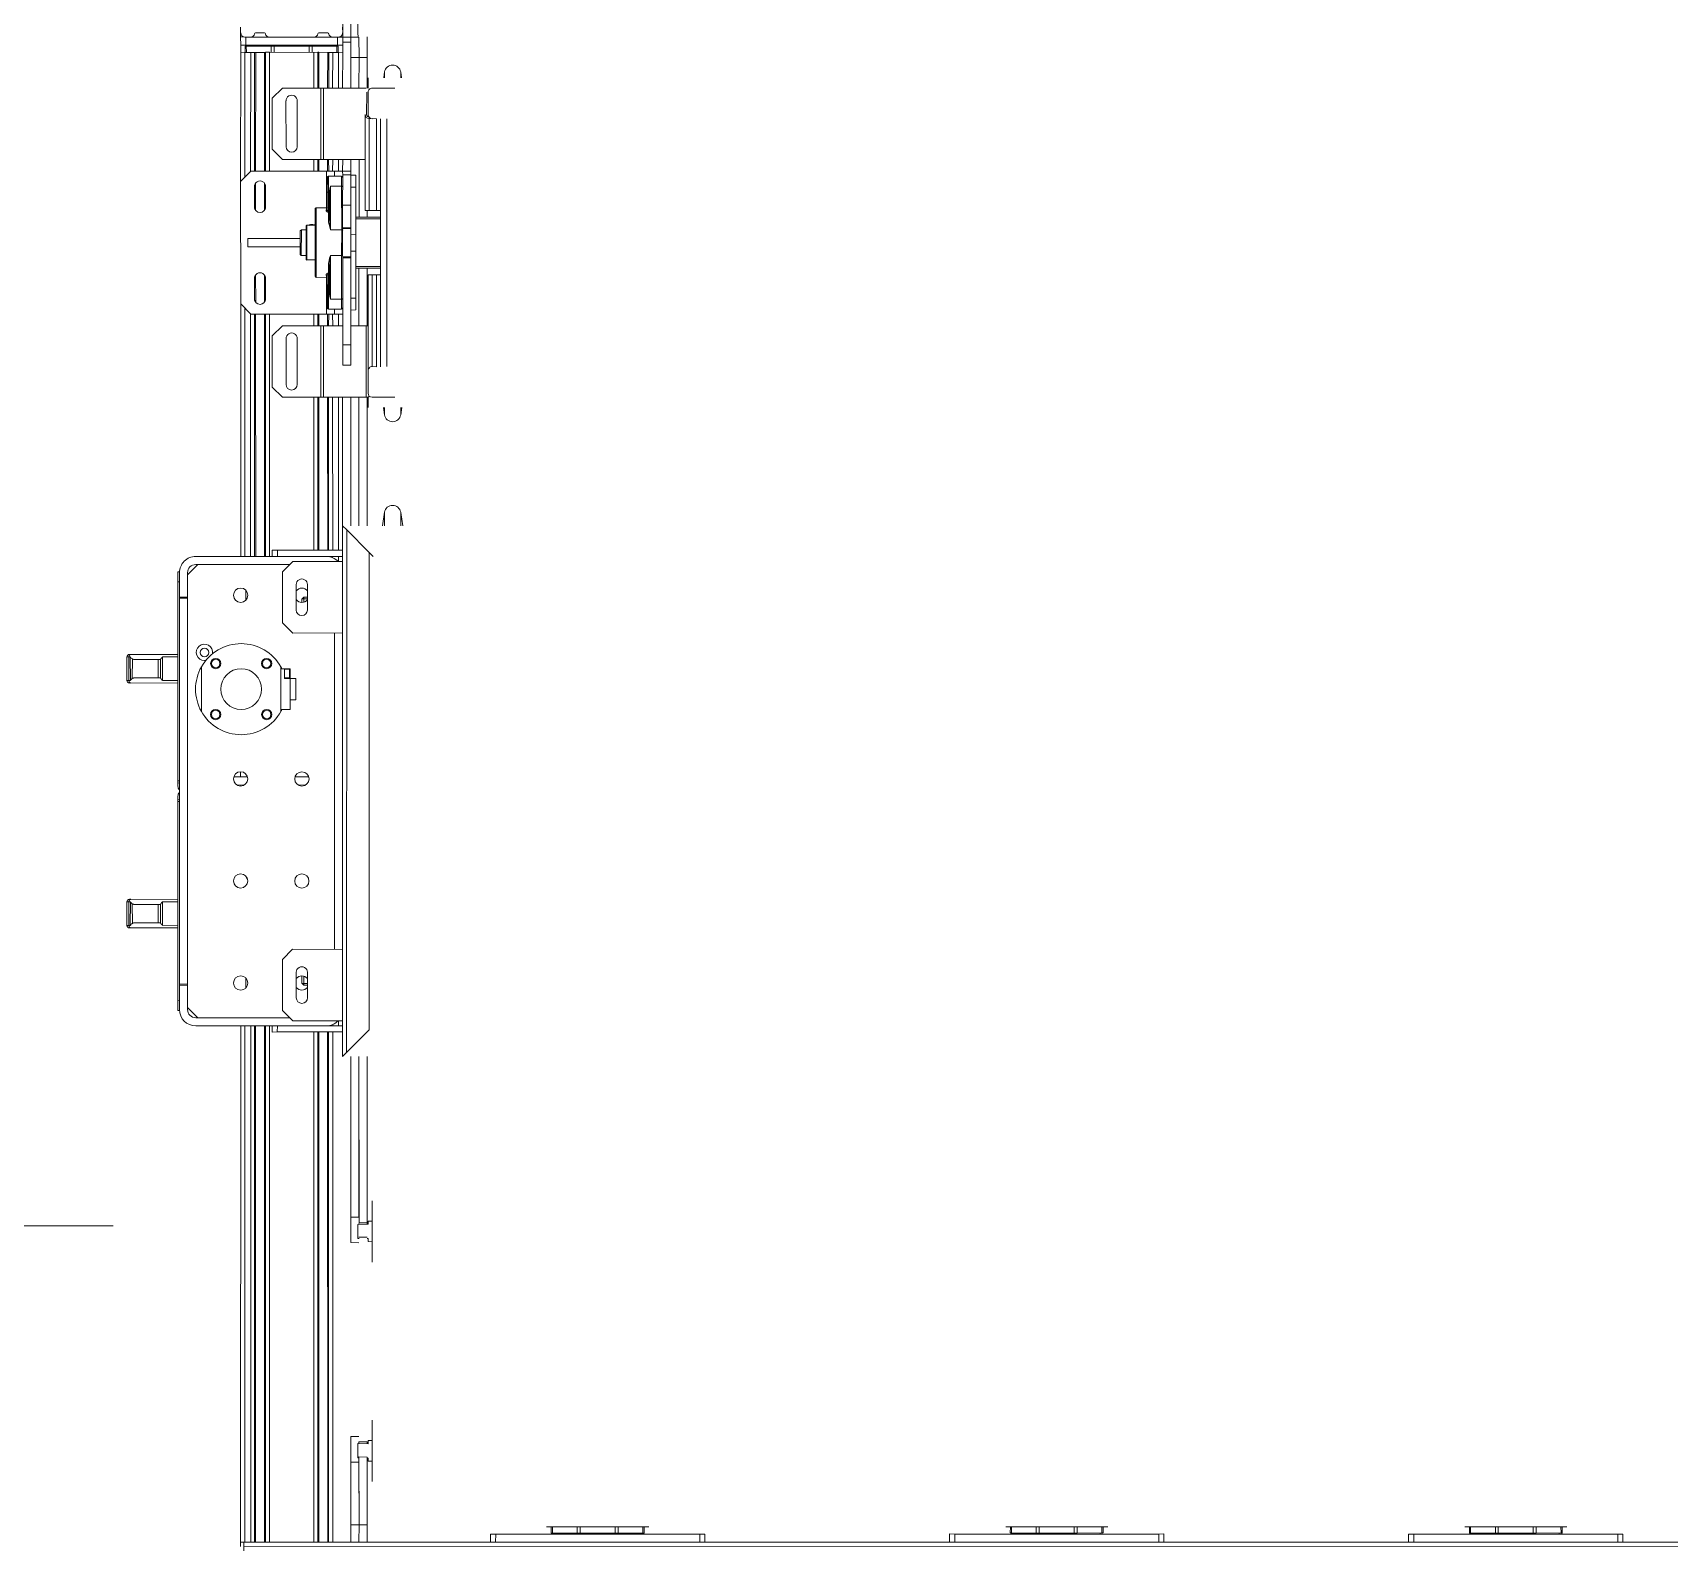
# Model space of a CAD drawing. Header units: millimetres. Extents: x 2179 to 48742, y 3478 to 161002.
# Drawn here: x 33053 to 34657, y 138903 to 140383 of the extents above; entities that cross this region are included whole.
import ezdxf

# ---------------------------------------------------------------- set-up
doc = ezdxf.new("R2010")
doc.units = ezdxf.units.MM
doc.layers.add('0-1', color=7, linetype='Continuous', lineweight=9)
doc.layers.add('2966-1_navrh dispozice stroju-HK_02_dwg-1', color=7, linetype='Continuous', lineweight=9, true_color=0x919191)
doc.layers.add('man_ plochy-2', color=7, linetype='Continuous', lineweight=9, true_color=0x919191)

# ---------------------------------------------------------------- blocks, each defined once
blk = doc.blocks.new('2966-1_navrh dispozice stroju-HK_02_dwg-876232-1NP _ stroje')
at = {"layer": '0-1'}
for p, q in [((-57645.4, 55861.1), (-57644.5, 55860.6)), ((-57689.2, 55788.2), (-57688.3, 55787.7)), ((-57713.2, 55730.9), (-57837.8, 55523.5)), ((-59503.9, 55614.9), (-59486.7, 55604.6)), ((-59458.5, 55593.3), (-59447.1, 55612.3)), ((-59524.6, 55599.3), (-59519.7, 55596.4)), ((-59507.8, 55598.6), (-59511.9, 55591.7)), ((-59495, 55590.8), (-59469.3, 55575.4)), ((-59460.5, 55590), (-59469.1, 55595.1)), ((-59460.1, 55590.6), (-59460.1, 55590.6)), ((-59425.3, 55590.2), (-59217.1, 55465.1)), ((-59527.2, 55583.8), (-59531.7, 55576.4)), ((-59512.4, 55583.2), (-59513.2, 55583.7)), ((-59503.4, 55586.6), (-59473.4, 55568.5)), ((-59483, 55552.5), (-59461.5, 55588.2)), ((-59457.9, 55586.7), (-59438.9, 55575.2)), ((-59428.6, 55584.8), (-59220.3, 55459.6)), ((-59525.4, 55561.5), (-59520.3, 55558.4)), ((-59524, 55564), (-59518.8, 55560.9)), ((-59423, 55516.5), (-59402, 55551.3)), ((-59559.2, 55530.6), (-59563.6, 55523.2)), ((-59544.6, 55529.6), (-59539.4, 55526.6)), ((-59543.1, 55532.1), (-59538, 55529)), ((-59415.4, 55529), (-59405.6, 55523.1)), ((-59399.4, 55533.4), (-59396.5, 55531.6)), ((-59383.5, 55529.7), (-59386, 55525.4)), ((-59358.3, 55514.5), (-59345.9, 55535.1)), ((-59358.2, 55527.3), (-59352.6, 55523.9)), ((-59344.6, 55534.3), (-59357, 55513.7)), ((-59565.2, 55512.9), (-59558.3, 55508.8)), ((-59556.2, 55510.4), (-59557, 55510.9)), ((-59452.7, 55491.3), (-59491.3, 55514.5)), ((-59485.6, 55524), (-59447, 55500.8)), ((-59425.9, 55511.7), (-59416, 55505.7)), ((-59425.4, 55512.5), (-59415.5, 55506.6)), ((-59421, 55519.9), (-59411.1, 55513.9)), ((-59420.5, 55520.7), (-59410.6, 55514.8)), ((-59418.4, 55524.1), (-59408.6, 55518.1)), ((-59393.7, 55503.1), (-59406.1, 55510.6)), ((-59316.7, 55489.5), (-59304.3, 55510.1)), ((-59303, 55509.3), (-59315.4, 55488.7)), ((-59427.9, 55508.3), (-59418.1, 55502.4)), ((-59351.4, 55504.6), (-59355.5, 55497.7)), ((-59333.2, 55483.1), (-59354.9, 55496.2)), ((-59343.8, 55505.8), (-59346.4, 55501.6)), ((-59329.8, 55497.4), (-59332.4, 55493.1)), ((-59309.7, 55498.2), (-59261.3, 55469.1)), ((-59385.7, 55484.3), (-59329.2, 55450.3)), ((-59331.5, 55483.3), (-59327.4, 55490.1)), ((-59376.1, 55468.4), (-59347.8, 55451.4)), ((-59375.2, 55471.2), (-59375.1, 55470.9)), ((-59372.2, 55475.8), (-59372.4, 55475.7)), ((-59325.3, 55460.8), (-59322.6, 55459.3)), ((-59290.2, 55473.6), (-59292.8, 55469.3)), ((-59201.8, 55432.1), (-59261.8, 55468.2)), ((-57877.2, 55475.4), (-57876.4, 55474.9)), ((-59437.6, 55447.5), (-59414.5, 55433.6)), ((-59436.4, 55445.7), (-59416.7, 55433.8)), ((-59418.1, 55434.4), (-59435.2, 55444.7)), ((-59433.1, 55454.8), (-59410.1, 55441)), ((-59431, 55454.7), (-59411.2, 55442.8)), ((-59429.6, 55454.1), (-59412.4, 55443.8)), ((-59308.8, 55452.1), (-59296.4, 55444.7)), ((-59287.7, 55447.6), (-59291.9, 55450.1)), ((-59288.6, 55446), (-59278.7, 55440.1)), ((-59285.6, 55451), (-59275.7, 55445.1)), ((-59283.3, 55432.5), (-59273.7, 55448.5)), ((-59198.8, 55437.2), (-59187.4, 55456.2)), ((-59298.1, 55430.3), (-59288.2, 55424.3)), ((-59296, 55433.6), (-59286.2, 55427.7)), ((-59295.5, 55434.4), (-59285.7, 55428.5)), ((-59291.1, 55441.8), (-59281.3, 55435.9)), ((-59290.6, 55442.7), (-59280.7, 55436.7)), ((-59200.4, 55434.5), (-59201.8, 55435.3)), ((-59201.3, 55433), (-59093.3, 55368.1)), ((-59209.6, 55419.3), (-59101.6, 55354.4)), ((-57908, 55424.2), (-57913.1, 55427.3)), ((-59360.4, 55401.1), (-59337.4, 55387.3)), ((-59359.3, 55399.3), (-59339.5, 55387.4)), ((-59341, 55388), (-59358.1, 55398.3)), ((-59356, 55408.5), (-59333, 55394.6)), ((-59353.9, 55408.3), (-59334.1, 55396.5)), ((-59352.4, 55407.7), (-59335.3, 55397.4)), ((-59285.9, 55403.9), (-59247.3, 55380.7)), ((-59221.3, 55399.8), (-59092.7, 55322.6)), ((-59220.8, 55400.7), (-59092.2, 55323.4)), ((-59218.7, 55404), (-59090.2, 55326.8)), ((-59215.7, 55409), (-59087.2, 55331.7)), ((-57920.2, 55402), (-57921, 55402.5)), ((-59328, 55380.5), (-59124.4, 55258.1)), ((-59327.5, 55381.3), (-59123.9, 55259)), ((-59323.1, 55388.7), (-59119.5, 55266.3)), ((-59322.5, 55389.5), (-59119, 55267.2)), ((-59320.5, 55392.9), (-59117, 55270.5)), ((-59253, 55371.3), (-59291.6, 55394.5)), ((-59228.2, 55388.3), (-59099.7, 55311)), ((-59226.2, 55391.6), (-59097.6, 55314.3)), ((-59225.7, 55392.5), (-59097.1, 55315.2)), ((-59338.1, 55375.2), (-59129.4, 55249.8)), ((-59330.2, 55377.2), (-59126.5, 55254.8)), ((-58661.4, 55085), (-59100.3, 55348.9)), ((-58668.9, 55115.4), (-59069.9, 55356.4)), ((-57945, 55345.2), (-58069.7, 55137.8)), ((-59087.6, 55319.5), (-59087.5, 55319.4)), ((-59087, 55320.3), (-59086.9, 55320.2)), ((-59085, 55323.7), (-59084, 55323)), ((-59082, 55328.6), (-59077.8, 55326.1)), ((-59074.2, 55288.3), (-59052.8, 55275.4)), ((-58754.1, 55126.9), (-59019.8, 55286.6)), ((-59058.4, 55266), (-59079.9, 55278.9)), ((-59062.2, 55281.1), (-59064.8, 55276.8)), ((-59100.6, 55233.6), (-59092.2, 55228.5)), ((-59018.4, 55224.4), (-58981.1, 55202)), ((-59146.3, 55206.2), (-59147.4, 55204.5)), ((-58912, 55192.2), (-58918.9, 55180.7)), ((-58906.7, 55185.5), (-58910.5, 55179.3)), ((-59021.3, 55135.2), (-59058.5, 55157.6)), ((-58942.9, 55140.8), (-58949.8, 55129.3)), ((-59071.2, 55115.6), (-59086.7, 55124.9)), ((-58937.7, 55134), (-58941.4, 55127.9)), ((-59100.1, 55103.6), (-59083.7, 55093.7)), ((-58748.5, 55092.6), (-58727.1, 55079.7)), ((-58692.1, 55094.2), (-58687.8, 55091.6)), ((-58732.7, 55070.2), (-58754.2, 55083.1)), ((-58739.1, 55086.9), (-58741.7, 55082.6)), ((-58693.3, 55082.5), (-58693.3, 55082.5)), ((-58692.9, 55083.4), (-58692.8, 55083.3)), ((-58691.8, 55087.3), (-58690.8, 55086.7)), ((-58688.2, 55079.4), (-58259.6, 54821.8)), ((-58687.7, 55080.2), (-58259.1, 54822.6)), ((-58685.6, 55083.6), (-58257.1, 54826)), ((-58655.9, 55086.5), (-58520.9, 55005.3)), ((-58109.1, 55089.7), (-58108.2, 55089.2)), ((-58695.1, 55067.8), (-58266.6, 54810.2)), ((-58693.1, 55071.2), (-58264.6, 54813.6)), ((-58692.6, 55072), (-58264.1, 54814.4)), ((-58765.7, 54977.5), (-58719.4, 55054.6)), ((-58774.9, 55037.8), (-58766.5, 55032.8)), ((-58725.2, 55029.3), (-58291.6, 54768.6)), ((-58724.7, 55030.2), (-58291.1, 54769.5)), ((-58722.7, 55033.5), (-58289, 54772.8)), ((-58718.7, 55040.2), (-58713.6, 55037.1)), ((-58523.8, 55031.6), (-58472.4, 55000.7)), ((-58735.2, 55012.8), (-58301.5, 54752.1)), ((-58732.2, 55017.8), (-58298.5, 54757.1)), ((-58730.2, 55021.1), (-58296.5, 54760.4)), ((-58729.7, 55022), (-58296, 54761.3)), ((-58506.7, 55015.5), (-58507.9, 55016.2)), ((-58152.9, 55016.9), (-58152, 55016.4)), ((-58865.5, 54992), (-58881, 55001.3)), ((-58737.2, 55009.4), (-58303.6, 54748.7)), ((-58500.1, 55002.1), (-58495.9, 55009)), ((-58894.4, 54979.9), (-58878, 54970.1)), ((-58779.5, 54974.1), (-58777.7, 54973)), ((-58339.6, 54920.8), (-58288.1, 54889.9))]:
    blk.add_line(p, q, dxfattribs=at)
at = {"layer": '0-1', "flags": 128}
for points in [[(-58291.8, 54741.6), (-58295.2, 54743.6), (-58293.6, 54746.2), (-58290.3, 54744.2), (-58293.6, 54746.2), (-58298.6, 54749.2), (-56794.2, 57251.8), (-56797.7, 57253.9), (-57606, 55909.2)], [(-57711.1, 55734.3), (-57713.7, 55730), (-57720.5, 55734.1), (-57718, 55738.4), (-57711.1, 55734.3), (-57608.1, 55905.7), (-57614.9, 55909.9), (-57718, 55738.4)], [(-57614.9, 55909.9), (-57612.3, 55914.1), (-57605.5, 55910), (-57608.1, 55905.7)], [(-57698.2, 55784.9), (-57696.1, 55788.3), (-57693.1, 55793.3), (-57691.1, 55796.7), (-57690.6, 55797.5), (-57686.2, 55804.9), (-57685.7, 55805.7), (-57683.7, 55809.1), (-57661.2, 55846.4), (-57659.2, 55849.8), (-57658.7, 55850.6), (-57654.2, 55858), (-57653.7, 55858.8), (-57651.7, 55862.2), (-57648.7, 55867.2), (-57646.7, 55870.6)], [(-57657, 55841.8), (-57644.5, 55862.7), (-57649.6, 55865.7)], [(-57649, 55866.7), (-57643.8, 55863.7), (-57644.4, 55862.8), (-57643.5, 55862.3)], [(-57681.3, 55813), (-57676.1, 55809.9), (-57658.4, 55839.4), (-57663.6, 55842.5)], [(-57658.4, 55839.4), (-57657, 55841.8), (-57662.1, 55844.9)], [(-57689.4, 55786), (-57690.1, 55786.7), (-57677.6, 55807.5)], [(-57682.7, 55810.6), (-57677.6, 55807.5), (-57676.1, 55809.9)], [(-57695.9, 55788.8), (-57690.7, 55785.7), (-57690.1, 55786.7), (-57695.3, 55789.8)], [(-59593.5, 55650.1), (-59516.4, 55603.7), (-59512.1, 55601.2), (-59516.2, 55594.3), (-59520.5, 55596.9), (-59597.7, 55643.2), (-59593.5, 55650.1), (-59597.8, 55652.7), (-59594.2, 55658.7)], [(-59594.2, 55658.7), (-59590.8, 55656.6), (-59585.8, 55653.6), (-59582.5, 55651.6), (-59581.6, 55651.1), (-59574.2, 55646.7), (-59573.4, 55646.2), (-59570, 55644.1), (-59532.7, 55621.7), (-59529.3, 55619.7), (-59528.5, 55619.2), (-59521.1, 55614.7), (-59520.3, 55614.2), (-59516.9, 55612.2), (-59511.9, 55609.2), (-59508.5, 55607.2)], [(-59452.2, 55623.2), (-59457.5, 55625.4), (-59452.6, 55622.5)], [(-59508.5, 55607.2), (-59512.1, 55601.2), (-59495, 55590.8), (-59490.8, 55597.7), (-59465.1, 55582.2)], [(-59465.1, 55582.2), (-59490.8, 55597.7), (-59508, 55608), (-59490.8, 55597.7), (-59486.7, 55604.6), (-59461, 55589.1)], [(-59461.2, 55608.2), (-59465.7, 55611.9), (-59460.8, 55608.9)], [(-59509.4, 55590.2), (-59516.2, 55594.3), (-59518.3, 55590.9), (-59521.3, 55585.9), (-59530.8, 55570.1), (-59553.2, 55532.8), (-59562.7, 55517), (-59565.7, 55512), (-59567.8, 55508.6)], [(-59505.4, 55583.1), (-59503.4, 55586.6), (-59509.4, 55590.2), (-59512, 55585.9), (-59518.8, 55590)], [(-59576.1, 55513.6), (-59571.2, 55510.6), (-59567.8, 55508.6), (-59560.9, 55504.5), (-59558.3, 55508.8), (-59512, 55585.9)], [(-59552.6, 55504.7), (-59557.7, 55507.8), (-59557.1, 55508.8), (-59544.6, 55529.6), (-59543.1, 55532.1), (-59525.4, 55561.5), (-59524, 55564), (-59511.4, 55584.8), (-59510.8, 55585.8), (-59505.7, 55582.7)], [(-59481, 55555.9), (-59510.9, 55574), (-59515.4, 55566.6)], [(-59506.3, 55581.7), (-59511.4, 55584.9), (-59512.2, 55585.5)], [(-59480.4, 55556.8), (-59510.4, 55574.8), (-59510.9, 55574)], [(-59478.4, 55560.1), (-59508.4, 55578.2), (-59510.4, 55574.8)], [(-59475.4, 55565.1), (-59505.4, 55583.1), (-59508.4, 55578.2)], [(-59439.7, 55574), (-59359.2, 55525.6), (-59357.2, 55528.9), (-59353.5, 55535.1), (-59351.5, 55538.4)], [(-59353.5, 55535.1), (-59430.6, 55581.4), (-59432.8, 55577.9), (-59434.3, 55575.3), (-59357.2, 55528.9)], [(-59487.9, 55544.4), (-59517.9, 55562.4), (-59540.4, 55525)], [(-59485.9, 55547.7), (-59515.9, 55565.8), (-59517.9, 55562.4)], [(-59485.4, 55548.6), (-59515.4, 55566.6), (-59515.9, 55565.8)], [(-59484.4, 55550.2), (-59483, 55552.5), (-59423, 55516.5), (-59424.4, 55514.1), (-59484.4, 55550.2), (-59503.8, 55518), (-59500.4, 55504.2), (-59457.5, 55478.5), (-59443.8, 55481.9), (-59424.4, 55514.1)], [(-59440.5, 55465), (-59540.4, 55525), (-59542.4, 55521.7)], [(-59413.4, 55532.5), (-59403.5, 55526.5), (-59407.6, 55519.7)], [(-59409.3, 55539.3), (-59399.4, 55533.4), (-59403.5, 55526.5), (-59403.3, 55526.4), (-59400.6, 55524.8), (-59396.5, 55531.6), (-59370.8, 55516.2), (-59374.9, 55509.3), (-59400.6, 55524.8)], [(-59396, 55531.3), (-59393.4, 55535.6), (-59383.5, 55529.7), (-59343.8, 55505.8), (-59329.8, 55497.4), (-59290.2, 55473.6), (-59280.3, 55467.6), (-59282.8, 55463.3)], [(-57839.9, 55520), (-57837.3, 55524.3), (-57844.2, 55528.5), (-57846.7, 55524.2)], [(-59411.7, 55512.9), (-59449.9, 55449.4), (-59446.5, 55435.7), (-59554.9, 55500.9), (-59560.9, 55504.5)], [(-59552, 55505.7), (-59557.2, 55508.7), (-59558.1, 55509.2)], [(-59449.8, 55449.1), (-59549.8, 55509.3), (-59552.8, 55504.3)], [(-59448, 55452.6), (-59547.8, 55512.6), (-59549.8, 55509.3)], [(-59447.5, 55453.4), (-59547.3, 55513.5), (-59547.8, 55512.6)], [(-59443, 55460.8), (-59542.9, 55520.8), (-59547.3, 55513.5)], [(-59442.5, 55461.7), (-59542.4, 55521.7), (-59542.9, 55520.8)], [(-59403.4, 55517.1), (-59407.6, 55519.7), (-59411.7, 55512.9), (-59380.9, 55494.4)], [(-59378.6, 55494), (-59393.7, 55503.1), (-59393.2, 55504), (-59406.5, 55512), (-59399.8, 55523.1), (-59391.4, 55518.1)], [(-59392.9, 55505), (-59370.1, 55491.3), (-59360.6, 55486.7), (-59397.1, 55508.7), (-59391.4, 55518.1), (-59354.9, 55496.2), (-59360.6, 55486.7)], [(-59374.9, 55509.3), (-59356.4, 55498.2), (-59352.3, 55505.1), (-59370.8, 55516.2)], [(-57949.8, 55352.8), (-57846.7, 55524.2), (-57839.9, 55520), (-57942.9, 55348.6), (-57949.8, 55352.8), (-57952.4, 55348.5), (-57945.5, 55344.3), (-57942.9, 55348.6)], [(-59447.8, 55441.2), (-59552.8, 55504.3), (-59554.9, 55500.9)], [(-59392.7, 55504.8), (-59393.2, 55504), (-59377.2, 55494.4)], [(-59378.3, 55492.7), (-59380.9, 55494.3), (-59386.1, 55485.7), (-59327.8, 55450.7), (-59322.6, 55459.3), (-59291.7, 55440.8)], [(-59370, 55490.1), (-59376.4, 55493.9), (-59377.2, 55494.4), (-59376.7, 55495.1)], [(-59356.4, 55498.2), (-59354.1, 55496.8), (-59333, 55484.1), (-59330.7, 55482.8)], [(-59326.6, 55489.6), (-59332.4, 55493.1), (-59346.4, 55501.6), (-59352.3, 55505.1)], [(-59297.5, 55506), (-59299.5, 55502.6), (-59301.6, 55499), (-59303.7, 55495.7), (-59223.2, 55447.3), (-59204.2, 55435.9), (-59223.2, 55447.3)], [(-59301.6, 55499), (-59224.5, 55452.7), (-59222.3, 55456.2), (-59299.5, 55502.6)], [(-59296.7, 55461.1), (-59333.2, 55483.1), (-59338.8, 55473.7)], [(-59257.8, 55439), (-59240.7, 55428.7), (-59236.6, 55435.5), (-59253.7, 55445.8), (-59257.8, 55439), (-59330.7, 55482.8), (-59326.6, 55489.6), (-59253.7, 55445.8)], [(-57930, 55399.2), (-57928, 55402.6), (-57925, 55407.6), (-57923, 55411), (-57922.5, 55411.8), (-57918, 55419.2), (-57917.5, 55420), (-57915.5, 55423.4), (-57893, 55460.7), (-57891, 55464.1), (-57890.5, 55464.9), (-57886.1, 55472.3), (-57885.6, 55473.2), (-57883.6, 55476.5), (-57880.6, 55481.5), (-57878.5, 55484.9)], [(-57894, 55459.2), (-57888.8, 55456.1), (-57876.3, 55477), (-57881.4, 55480.1)], [(-57875.3, 55476.6), (-57876.3, 55477), (-57875.7, 55478), (-57880.8, 55481.1)], [(-59372, 55476.1), (-59376.2, 55469.1), (-59347.1, 55451.6), (-59342.9, 55458.6)], [(-59372.6, 55466.3), (-59375.1, 55462.2), (-59353.7, 55449.3), (-59351.2, 55453.4)], [(-59375.1, 55462.2), (-59374.8, 55460.8), (-59355.1, 55449), (-59353.7, 55449.3)], [(-59307.5, 55453.7), (-59330.4, 55467.4), (-59338.8, 55473.7), (-59302.3, 55451.7), (-59296.7, 55461.1), (-59288.3, 55456.1), (-59295, 55445), (-59308.3, 55453), (-59308.8, 55452.1), (-59324, 55461.2)], [(-59323.8, 55463.3), (-59324.3, 55462.6), (-59325, 55463), (-59331.5, 55466.9)], [(-59324.3, 55462.6), (-59308.3, 55453), (-59307.8, 55453.8)], [(-59269.6, 55455.4), (-59261.8, 55468.2), (-59260.8, 55469.9)], [(-59368.3, 55457), (-59394.9, 55412.8), (-59388, 55408.7), (-59361.5, 55452.9)], [(-59283.5, 55454.4), (-59287.7, 55447.6), (-59291.7, 55440.8), (-59329.9, 55377.3), (-59343.6, 55373.9)], [(-59175.8, 55456.1), (-59169.6, 55452.4), (-59175.2, 55457)], [(-57909.4, 55421.8), (-57908, 55424.2), (-57890.3, 55453.7)], [(-57895.4, 55456.8), (-57890.3, 55453.7), (-57888.8, 55456.1)], [(-59446.5, 55435.7), (-59343.6, 55373.9), (-59131.5, 55246.4)], [(-59284.7, 55430.2), (-59283.3, 55432.5), (-59223.3, 55396.4), (-59224.7, 55394.1), (-59284.7, 55430.2), (-59304.1, 55397.9), (-59300.7, 55384.2), (-59257.8, 55358.4), (-59244.1, 55361.9), (-59224.7, 55394.1)], [(-59223.3, 55396.4), (-59201.8, 55432.1), (-59200.8, 55433.9), (-59192.2, 55428.7)], [(-59183.9, 55442.5), (-59177.8, 55438.8), (-59184.5, 55441.5)], [(-57921.2, 55400.3), (-57922.1, 55400.8), (-57909.4, 55421.8), (-57914.6, 55424.9)], [(-58660, 55079.6), (-58661.4, 55085), (-58668.9, 55115.4), (-58661.4, 55085), (-58660, 55079.6), (-59105.7, 55347.5), (-59100.3, 55348.9), (-59069.9, 55356.4), (-59064.5, 55357.8), (-59069.9, 55356.4), (-59100.3, 55348.9), (-59105.7, 55347.5), (-59213.7, 55412.4)], [(-59075.3, 55398), (-59087.7, 55403.1), (-59076.4, 55396.3)], [(-57927.1, 55404.1), (-57922, 55401), (-57922.6, 55400), (-57927.7, 55403.1)], [(-59085.6, 55381), (-59095.9, 55389.6), (-59084.5, 55382.7)], [(-59113, 55277.2), (-59118.1, 55280.3), (-59085.1, 55335.2)], [(-59080, 55332.1), (-59088.2, 55318.4), (-59154.2, 55208.6)], [(-59075.7, 55329.5), (-59100.9, 55287.5), (-59097.5, 55273.8), (-59054.7, 55248), (-59040.9, 55251.4), (-59015.7, 55293.4)], [(-59099.9, 55283.4), (-59146.3, 55206.2), (-59142.9, 55192.5), (-59144.6, 55193.6)], [(-59115.5, 55272.9), (-59120.7, 55276), (-59118.1, 55280.3)], [(-59063.5, 55281.9), (-59065.3, 55278.9), (-59061.2, 55276.5)], [(-59065.3, 55278.9), (-59064.6, 55276.1), (-59062, 55274.6)], [(-59016.9, 55223.5), (-59015.1, 55226.5), (-59012.2, 55231.3), (-59008.2, 55228.8), (-59008.4, 55228.4)], [(-59015.1, 55226.5), (-59006.9, 55221.6), (-59004.1, 55226.4), (-59001.3, 55231.1), (-58983.3, 55220.3), (-58986.1, 55215.5)], [(-59014.6, 55226.3), (-59012.1, 55230.6), (-59004.8, 55226.2), (-59007.4, 55221.9)], [(-58982.6, 55202.9), (-58978, 55210.6), (-59004.1, 55226.4), (-59008.2, 55228.8)], [(-59142.9, 55192.5), (-58779.5, 54974.1), (-58765.7, 54977.5), (-58766.8, 54975.7)], [(-58974.6, 55080.3), (-58973.9, 55081.6), (-59141, 55182.1), (-59141.8, 55180.8), (-59150.3, 55185.9), (-59149.6, 55187.2)], [(-59148.8, 55186.7), (-59128.1, 55174.3), (-59124, 55181.2)], [(-58972.9, 55079.3), (-58974.6, 55080.3), (-59141.8, 55180.8)], [(-58799.2, 54985.9), (-58803.3, 54979.1), (-59127.3, 55173.8), (-59123.1, 55180.7)], [(-59105.4, 55103.5), (-59104.6, 55104.7), (-59080.9, 55144.2)], [(-59078.8, 55142.9), (-59086.6, 55129.9), (-59066.8, 55118.1), (-59059, 55131)], [(-58078.6, 55138.5), (-58076, 55142.8), (-58069.2, 55138.6), (-58071.7, 55134.4)], [(-59083.1, 55095.8), (-59070, 55117.8), (-59085.4, 55127), (-59098.6, 55105.1)], [(-59056.9, 55129.8), (-59080.6, 55090.3), (-59081.4, 55089)], [(-58750, 55133.7), (-58775.3, 55091.7), (-58771.8, 55078), (-58729, 55052.2), (-58715.3, 55055.7), (-58690, 55097.6)], [(-58181.6, 54967.1), (-58174.8, 54962.9), (-58071.7, 55134.4), (-58078.6, 55138.5), (-58181.6, 54967.1), (-58184.2, 54962.8), (-58177.3, 54958.7), (-58174.8, 54962.9)], [(-59083.8, 55089.9), (-59103.5, 55101.7), (-59104.5, 55100), (-59084.8, 55088.2), (-59083.8, 55089.9), (-59083.1, 55091.1), (-59102.8, 55102.9), (-59103.5, 55101.7)], [(-58760, 54971.6), (-58693.9, 55081.4), (-58685.7, 55095.1)], [(-58680.6, 55092), (-58713.6, 55037.1), (-58716.1, 55032.8), (-58721.3, 55035.9)], [(-58495.4, 54999.3), (-58499.5, 54992.5), (-58520.9, 55005.3), (-58516.8, 55012.2), (-58651.8, 55093.3), (-58512.1, 55009.4), (-58510.8, 55008.6)], [(-58647.6, 55100.2), (-58507.9, 55016.2), (-58512.1, 55009.4)], [(-58161.9, 55013.5), (-58159.8, 55017), (-58156.8, 55021.9), (-58154.8, 55025.3), (-58154.3, 55026.1), (-58149.9, 55033.5), (-58149.4, 55034.3), (-58147.3, 55037.7), (-58124.9, 55075.1), (-58122.9, 55078.4), (-58122.3, 55079.3), (-58117.9, 55086.6), (-58117.4, 55087.5), (-58115.4, 55090.8), (-58112.4, 55095.8), (-58110.3, 55099.2)], [(-58120.6, 55070.4), (-58108.1, 55091.3), (-58113.3, 55094.4)], [(-58112.7, 55095.4), (-58107.5, 55092.3), (-58108, 55091.4), (-58107.2, 55090.9)], [(-58972.1, 55080.6), (-58972.9, 55079.3), (-58970.2, 55077.7)], [(-58748.3, 55086), (-58742.3, 55082.4), (-58739.6, 55083.1)], [(-58747.1, 55087.6), (-58739.6, 55083.1), (-58737.8, 55086.1)], [(-58958.4, 55072.3), (-58959.2, 55071), (-58961.9, 55072.6)], [(-58959.2, 55071), (-58957.5, 55070), (-58790.4, 54969.5)], [(-58957.5, 55070), (-58956.7, 55071.3), (-58789.6, 54970.8), (-58790.4, 54969.5), (-58781.8, 54964.4), (-58781, 54965.7)], [(-58145, 55041.6), (-58139.8, 55038.6), (-58122.1, 55068), (-58127.2, 55071.1)], [(-58122.1, 55068), (-58120.6, 55070.4), (-58125.8, 55073.5)], [(-58153, 55014.6), (-58153.8, 55015.3), (-58141.3, 55036.1)], [(-58146.4, 55039.2), (-58141.3, 55036.1), (-58139.8, 55038.6)], [(-58899.7, 54979.8), (-58898.9, 54981.1), (-58875.2, 55020.5)], [(-58873.1, 55019.3), (-58880.9, 55006.3), (-58861.1, 54994.4), (-58853.4, 55007.4)], [(-58506.7, 55021.3), (-58508.7, 55017.9), (-58506.2, 55016.3), (-58511.3, 55007.7), (-58499.3, 55000.5), (-58498.8, 55001.4)], [(-58159.5, 55017.4), (-58154.4, 55014.3), (-58153.8, 55015.3), (-58158.9, 55018.4)], [(-58877.4, 54972.2), (-58864.3, 54994.1), (-58879.7, 55003.4), (-58892.9, 54981.5)], [(-58851.2, 55006.1), (-58874.9, 54966.7), (-58875.7, 54965.4)], [(-58494.7, 55008.2), (-58494.2, 55009.1), (-58491.6, 55007.6), (-58489.5, 55011)], [(-58781.8, 54966.1), (-58802.4, 54978.5), (-58798.3, 54985.4)], [(-58878.1, 54966.2), (-58897.8, 54978.1), (-58898.8, 54976.4), (-58879.1, 54964.5), (-58878.1, 54966.2), (-58877.4, 54967.4), (-58897.1, 54979.3), (-58897.8, 54978.1)], [(-58176.8, 54959.5), (-58302, 54751.2), (-58298.6, 54749.2), (-58302, 54751.2), (-58303.6, 54748.7), (-58300.1, 54746.6)], [(-58332.5, 54901.4), (-58336.6, 54894.6), (-58315.2, 54881.7)], [(-58326.5, 54897.8), (-58328.2, 54898.8), (-58324.1, 54905.7), (-58322.4, 54904.7)], [(-58322.4, 54910.5), (-58324.5, 54907.1), (-58321.9, 54905.5), (-58327.1, 54897), (-58315.1, 54889.8), (-58314.5, 54890.6)], [(-58310.4, 54897.5), (-58309.9, 54898.3), (-58307.3, 54896.8), (-58305.3, 54900.2)], [(-58254.3, 54863.7), (-58311.2, 54898), (-58315.4, 54891.1), (-58258.4, 54856.9), (-58311.1, 54888.5), (-58315.2, 54881.7), (-58262.5, 54850)], [(-58247.9, 54841.2), (-58262.5, 54850), (-58258.4, 54856.9), (-58243.8, 54848.1), (-58258.4, 54856.9), (-58254.3, 54863.7), (-58239.7, 54855)]]:
    blk.add_lwpolyline(points, dxfattribs=at)
for points in [[(-59438.1, 55576.5), (-59457.1, 55587.9)], [(-59356.7, 55517.1), (-59405.1, 55546.2)], [(-59265.4, 55462.2), (-59313.9, 55491.3)], [(-59097.4, 55361.2), (-59205.4, 55426.1)], [(-59044.6, 55217), (-59044.7, 55217)], [(-58946.4, 55135.1), (-58950.7, 55137.6)], [(-58938.7, 55130.4), (-58939.5, 55131)]]:
    blk.add_lwpolyline(points, close=True, dxfattribs=at)
at = {"layer": '0-1'}
for centre, radius in [((-59098.9, 55226.8), 7), ((-59028.4, 55214.1), 5), ((-59028.4, 55214.1), 4.19), ((-59019.8, 55179.8), 20), ((-58985.5, 55188.4), 5), ((-58985.5, 55188.4), 4.19), ((-58913.7, 55185.5), 7), ((-59054.1, 55171.3), 5), ((-59054.1, 55171.3), 4.19), ((-59069.2, 55167.5), 4.2), ((-59011.3, 55145.5), 5), ((-59011.3, 55145.5), 4.19), ((-58944.7, 55134), 7), ((-58828, 55133.9), 7), ((-58859, 55082.5), 7), ((-58773.2, 55031), 7)]:
    blk.add_circle(centre, radius, dxfattribs=at)
for centre, radius, start, end in [((-57671.6, 55827.2), 6, 295.4323, 2.547), ((-59460.6, 55618), 8, 67.7758, 230.2034), ((-59521.7, 55592.9), 4, 328.9896, 58.9896), ((-59455.1, 55591.3), 3.91, 148.9896, 238.9896), ((-59455.1, 55591.3), 3.91, 148.9896, 238.9896), ((-59530.8, 55575.9), 1, 148.9896, 227.4527), ((-59530.8, 55575.9), 1, 148.9896, 227.4527), ((-59534.2, 55572.2), 4, 328.9896, 47.4527), ((-59534.2, 55572.2), 4, 328.9896, 47.4527), ((-59526.4, 55583.3), 1, 70.5266, 148.9896), ((-59526.4, 55583.2), 1, 70.5266, 148.9896), ((-59524.7, 55588), 4, 250.5266, 328.9896), ((-59524.7, 55588), 4, 250.5266, 260.1196), ((-59437.7, 55577.3), 3.91, 238.9896, 328.9896), ((-59437.7, 55577.3), 2.41, 238.9896, 328.9896), ((-59436.1, 55579.9), 3.91, 238.9896, 328.9896), ((-59436.1, 55579.9), 3.91, 238.9896, 328.9896), ((-59530, 55544.2), 6, 115.4323, 182.547), ((-59558.3, 55530.1), 1, 70.5266, 148.9896), ((-59558.3, 55530.1), 1, 70.5266, 148.9896), ((-59556.6, 55534.8), 4, 250.5266, 328.9896), ((-59556.7, 55534.8), 4, 250.5266, 260.1196), ((-59569.1, 55514.1), 4, 238.9896, 328.9896), ((-59562.8, 55522.7), 1, 148.9896, 227.4527), ((-59566.1, 55519), 4, 328.9896, 47.4527), ((-59566.1, 55519), 4, 328.9896, 47.4527), ((-59488.4, 55519.2), 5.5, 58.9896, 238.9896), ((-59405.6, 55511.5), 1, 148.9896, 238.9896), ((-59398.9, 55522.6), 1, 58.9896, 148.9896), ((-59449.9, 55496.1), 5.5, 238.9896, 58.9896), ((-59381.1, 55522.6), 21.2, 221.0736, 236.1261), ((-59381.8, 55494.8), 1, 328.9896, 58.9896), ((-59378.1, 55494.9), 1.03, 241.2728, 327.3696), ((-59378.3, 55494.1), 1.91, 354.7057, 32.8898), ((-59385.2, 55485.2), 1, 148.9896, 238.9896), ((-59375.8, 55468.8), 0.5, 148.9896, 238.9896), ((-59309.2, 55498.5), 38.7, 220.017, 234.851), ((-59324.4, 55460.4), 0.958, 61.8096, 151.5561), ((-59324, 55461.5), 1.88, 84.7353, 123.6278), ((-59323.4, 55462.1), 1.03, 150.6784, 236.6377), ((-59432.4, 55449.4), 5.5, 58.9896, 238.9896), ((-59347.5, 55451.8), 0.5, 238.9896, 328.9896), ((-59328.6, 55451.2), 1, 238.9896, 328.9896), ((-59321.8, 55458.7), 1, 58.9896, 148.9896), ((-59297.5, 55472.5), 21.3, 241.9109, 256.8479), ((-59295.9, 55445.5), 1, 238.9896, 328.9896), ((-59289.2, 55456.7), 1, 328.9896, 58.9896), ((-59221.2, 55450.7), 3.91, 148.9896, 238.9896), ((-59221.2, 55450.7), 3.91, 148.9896, 238.9896), ((-59174.8, 55446.2), 8, 247.7758, 50.2034), ((-59415.3, 55439.1), 5.5, 238.9896, 58.9896), ((-59202.1, 55439.2), 3.91, 238.9896, 328.9896), ((-59202.1, 55439.2), 3.91, 238.9896, 328.9896), ((-57903.4, 55441.6), 6, 295.4323, 2.547), ((-59355.3, 55403), 5.5, 58.9896, 238.9896), ((-59338.1, 55392.7), 5.5, 238.9896, 58.9896), ((-59288.7, 55399.2), 5.5, 58.9896, 238.9896), ((-59090.8, 55395.7), 8, 67.7758, 230.2034), ((-59250.2, 55376), 5.5, 238.9896, 58.9896), ((-59074.5, 55310.2), 15.9, 102.2984, 148.9896), ((-59077, 55283.6), 5.5, 58.9896, 238.9896), ((-59068, 55278.2), 7, 97.2029, 200.7764), ((-59068, 55278.2), 7, 277.2029, 328.9896), ((-59068, 55278.2), 7, 328.9896, 20.7764), ((-59055.6, 55270.7), 5.5, 238.9896, 58.9896), ((-59019.8, 55179.8), 44.6, 88.1264, 209.8529), ((-59019.8, 55179.8), 44.6, 85.6005, 88.1264), ((-59140.6, 55200.4), 15.9, 148.9896, 238.9896), ((-59140.6, 55200.4), 7.92, 148.9896, 238.9896), ((-59019.8, 55179.8), 44.7, 268.1264, 29.8529), ((-59019.8, 55179.8), 44.6, 29.8529, 32.3788), ((-59069.2, 55167.5), 8, 49.5853, 328.9896), ((-59069.2, 55167.5), 8, 328.9896, 338.394), ((-59019.8, 55179.8), 44.7, 209.8529, 268.1264), ((-59103.2, 55102.2), 2.5, 148.9896, 238.9896), ((-59103, 55109.4), 6.49, 272.1874, 296.5705), ((-59077.2, 55093.9), 6.49, 181.4088, 205.7918), ((-58751.3, 55087.8), 5.5, 58.9896, 238.9896), ((-58707.6, 55089.6), 15.9, 328.9896, 15.6809), ((-59083.5, 55090.3), 2.5, 238.9896, 328.9896), ((-58967.7, 55081.8), 4.86, 238.9896, 285.2519), ((-58959.4, 55076.8), 4.86, 192.7273, 238.9896), ((-58858.4, 55095), 6, 250.8766, 284.3236), ((-58742.3, 55082.4), 7, 97.2029, 200.7764), ((-58742.3, 55082.4), 7, 277.2029, 328.9896), ((-58742.3, 55082.4), 7, 328.9896, 20.7764), ((-58729.9, 55075), 5.5, 238.9896, 58.9896), ((-58135.2, 55055.9), 6, 295.4323, 2.547), ((-58897.5, 54978.5), 2.5, 148.9896, 238.9896), ((-58897.4, 54985.7), 6.49, 272.1874, 296.5705), ((-58877.8, 54966.7), 2.5, 238.9896, 328.9896), ((-58871.5, 54970.2), 6.49, 181.4088, 205.7918), ((-58773.6, 54979.8), 15.9, 238.9896, 328.9896), ((-58773.6, 54979.8), 7.92, 238.9896, 328.9896)]:
    blk.add_arc(centre, radius, start, end, dxfattribs=at)
for points, knots in [([(-59390.6, 55518.8), (-59390.6, 55518.8), (-59390.6, 55518.8), (-59390.7, 55518.8), (-59390.7, 55518.8), (-59390.7, 55518.8), (-59390.8, 55518.8), (-59390.8, 55518.8), (-59390.9, 55518.7), (-59390.9, 55518.7), (-59391, 55518.6), (-59391.1, 55518.6), (-59391.1, 55518.6), (-59391.1, 55518.5), (-59391.2, 55518.5), (-59391.2, 55518.4), (-59391.2, 55518.4), (-59391.3, 55518.4), (-59391.3, 55518.3), (-59391.3, 55518.3), (-59391.3, 55518.3), (-59391.4, 55518.2), (-59391.4, 55518.2), (-59391.4, 55518.1), (-59391.4, 55518.1)], [0, 0, 0, 0, 0.036387, 0.063445, 0.097187, 0.132663, 0.169619, 0.207542, 0.258318, 0.320173, 0.390996, 0.456264, 0.515416, 0.568656, 0.616552, 0.65979, 0.699051, 0.734959, 0.77292, 0.812741, 0.854396, 0.89313, 0.929824, 1, 1, 1, 1]), ([(-59378.3, 55492.7), (-59378.3, 55492.7), (-59378.3, 55492.8), (-59378.2, 55492.9), (-59378.2, 55492.9), (-59378.2, 55493), (-59378.2, 55493), (-59378.2, 55493.1), (-59378.1, 55493.2), (-59378.1, 55493.2), (-59378.1, 55493.3), (-59378.1, 55493.4), (-59378.2, 55493.4), (-59378.2, 55493.5), (-59378.2, 55493.6), (-59378.2, 55493.6), (-59378.2, 55493.7), (-59378.3, 55493.7), (-59378.3, 55493.8), (-59378.3, 55493.9), (-59378.4, 55493.9), (-59378.5, 55494), (-59378.5, 55494), (-59378.6, 55494)], [0, 0, 0, 0, 0.063546, 0.105976, 0.148508, 0.191178, 0.234022, 0.277071, 0.320354, 0.363894, 0.407708, 0.451809, 0.496203, 0.540889, 0.585862, 0.63111, 0.676614, 0.722352, 0.768298, 0.814421, 0.860687, 0.907064, 1, 1, 1, 1]), ([(-59376.4, 55493.9), (-59376.5, 55493.8), (-59376.6, 55493.7), (-59376.7, 55493.5), (-59376.8, 55493.4), (-59376.9, 55493.3), (-59377, 55493.2), (-59377.1, 55493.1), (-59377.2, 55493), (-59377.3, 55492.9), (-59377.4, 55492.9), (-59377.5, 55492.8), (-59377.6, 55492.7), (-59377.7, 55492.7), (-59377.8, 55492.7), (-59377.9, 55492.7), (-59378, 55492.6), (-59378.1, 55492.6), (-59378.2, 55492.7), (-59378.3, 55492.7), (-59378.3, 55492.7)], [0, 0, 0, 0, 0.135937, 0.20277, 0.26835, 0.332432, 0.39478, 0.455124, 0.513161, 0.568669, 0.621513, 0.671588, 0.718787, 0.762991, 0.804133, 0.842292, 0.877704, 0.910665, 0.941589, 1, 1, 1, 1]), ([(-59354.1, 55496.8), (-59354.1, 55496.8), (-59354.1, 55496.9), (-59354.2, 55496.9), (-59354.2, 55496.9), (-59354.2, 55496.9), (-59354.3, 55496.8), (-59354.3, 55496.8), (-59354.4, 55496.8), (-59354.4, 55496.8), (-59354.5, 55496.7), (-59354.6, 55496.7), (-59354.6, 55496.6), (-59354.6, 55496.6), (-59354.7, 55496.5), (-59354.7, 55496.5), (-59354.7, 55496.5), (-59354.8, 55496.4), (-59354.8, 55496.4), (-59354.8, 55496.4), (-59354.8, 55496.3), (-59354.9, 55496.3), (-59354.9, 55496.2), (-59354.9, 55496.2), (-59354.9, 55496.2)], [0, 0, 0, 0, 0.036387, 0.063445, 0.097187, 0.132663, 0.169619, 0.207542, 0.258318, 0.320173, 0.390996, 0.456264, 0.515416, 0.568656, 0.616552, 0.65979, 0.699051, 0.734959, 0.77292, 0.812741, 0.854396, 0.89313, 0.929824, 1, 1, 1, 1]), ([(-59370, 55490.1), (-59370, 55490.1), (-59370, 55490.1), (-59370, 55490.2), (-59369.9, 55490.2), (-59369.9, 55490.3), (-59369.9, 55490.3), (-59369.9, 55490.4), (-59369.9, 55490.4), (-59369.9, 55490.5), (-59369.8, 55490.5), (-59369.8, 55490.6), (-59369.8, 55490.6), (-59369.8, 55490.7), (-59369.8, 55490.7), (-59369.8, 55490.8), (-59369.8, 55490.9), (-59369.8, 55490.9), (-59369.9, 55491), (-59369.9, 55491.1), (-59369.9, 55491.1), (-59370, 55491.2), (-59370, 55491.2), (-59370.1, 55491.3)], [0, 0, 0, 0, 0.052709, 0.088099, 0.123865, 0.16016, 0.197134, 0.23494, 0.273727, 0.313637, 0.354806, 0.39735, 0.441362, 0.486898, 0.533969, 0.582521, 0.632434, 0.683512, 0.735497, 0.788096, 0.841022, 0.894049, 1, 1, 1, 1]), ([(-59360.6, 55486.7), (-59362.3, 55487.2), (-59365.5, 55488.1), (-59368.6, 55489.3), (-59370, 55490.1)], [0, 0, 0, 0, 0.522432, 1, 1, 1, 1]), ([(-59333.2, 55483.1), (-59333.1, 55483.1), (-59333.1, 55483.1), (-59333.1, 55483.2), (-59333.1, 55483.2), (-59333.1, 55483.3), (-59333, 55483.3), (-59333, 55483.3), (-59333, 55483.4), (-59333, 55483.4), (-59333, 55483.5), (-59332.9, 55483.5), (-59332.9, 55483.6), (-59332.9, 55483.6), (-59332.9, 55483.7), (-59332.9, 55483.8), (-59332.9, 55483.9), (-59332.9, 55483.9), (-59332.9, 55484), (-59332.9, 55484), (-59332.9, 55484), (-59332.9, 55484.1), (-59332.9, 55484.1), (-59332.9, 55484.1), (-59333, 55484.1)], [0, 0, 0, 0, 0.070176, 0.10687, 0.145604, 0.187259, 0.22708, 0.265041, 0.300949, 0.34021, 0.383448, 0.431344, 0.484584, 0.543736, 0.609004, 0.679827, 0.741682, 0.792458, 0.830381, 0.867337, 0.902813, 0.936555, 0.963613, 1, 1, 1, 1]), ([(-59372.4, 55475.7), (-59372.5, 55475.7), (-59372.6, 55475.7), (-59372.7, 55475.6), (-59372.7, 55475.6), (-59372.8, 55475.5), (-59372.9, 55475.5), (-59373, 55475.4), (-59373.1, 55475.3), (-59373.2, 55475.2), (-59373.3, 55475.1), (-59373.4, 55475), (-59373.4, 55474.9), (-59373.5, 55474.7), (-59373.6, 55474.6), (-59373.7, 55474.5), (-59373.8, 55474.4), (-59373.9, 55474.3), (-59374, 55474.1), (-59374.1, 55474), (-59374.2, 55473.8), (-59374.2, 55473.7), (-59374.3, 55473.6), (-59374.4, 55473.4), (-59374.5, 55473.3), (-59374.6, 55473.1), (-59374.6, 55473), (-59374.7, 55472.9), (-59374.8, 55472.7), (-59374.8, 55472.6), (-59374.9, 55472.5), (-59374.9, 55472.3), (-59375, 55472.2), (-59375, 55472.1), (-59375.1, 55472), (-59375.1, 55471.8), (-59375.2, 55471.7), (-59375.2, 55471.6), (-59375.2, 55471.5), (-59375.2, 55471.4), (-59375.2, 55471.3), (-59375.2, 55471.2), (-59375.2, 55471.2)], [0, 0, 0, 0, 0.029955, 0.044008, 0.058555, 0.073379, 0.093161, 0.11737, 0.145368, 0.171624, 0.19589, 0.218128, 0.244019, 0.272307, 0.302117, 0.327263, 0.34876, 0.376612, 0.40857, 0.443824, 0.473153, 0.5, 0.526847, 0.556176, 0.59143, 0.623388, 0.65124, 0.672737, 0.697883, 0.727693, 0.755981, 0.781872, 0.80411, 0.828376, 0.854632, 0.88263, 0.906839, 0.926621, 0.941445, 0.955992, 0.970045, 1, 1, 1, 1]), ([(-59372.2, 55475.8), (-59372.3, 55475.8), (-59372.3, 55475.7), (-59372.4, 55475.7), (-59372.5, 55475.6), (-59372.6, 55475.5), (-59372.7, 55475.4), (-59372.8, 55475.3), (-59372.9, 55475.2), (-59373, 55475.1), (-59373.1, 55475), (-59373.2, 55474.9), (-59373.3, 55474.7), (-59373.4, 55474.6), (-59373.5, 55474.5), (-59373.6, 55474.4), (-59373.7, 55474.2), (-59373.8, 55474.1), (-59373.9, 55473.9), (-59374, 55473.8), (-59374.1, 55473.6), (-59374.2, 55473.5), (-59374.3, 55473.3), (-59374.4, 55473.2), (-59374.4, 55473), (-59374.5, 55472.8), (-59374.6, 55472.7), (-59374.7, 55472.6), (-59374.7, 55472.4), (-59374.8, 55472.3), (-59374.8, 55472.1), (-59374.9, 55472), (-59374.9, 55471.8), (-59375, 55471.7), (-59375, 55471.6), (-59375.1, 55471.4), (-59375.1, 55471.3), (-59375.1, 55471.2), (-59375.1, 55471.1), (-59375.1, 55471), (-59375.1, 55470.9)], [0, 0, 0, 0, 0.032812, 0.047716, 0.062903, 0.083171, 0.107975, 0.13666, 0.163561, 0.188423, 0.211207, 0.237733, 0.266716, 0.297259, 0.323022, 0.345046, 0.373582, 0.406325, 0.442445, 0.472494, 0.5, 0.527506, 0.557555, 0.593675, 0.626418, 0.654954, 0.676978, 0.702741, 0.733284, 0.762267, 0.788793, 0.811577, 0.836439, 0.86334, 0.892025, 0.916829, 0.937097, 0.952284, 0.967188, 1, 1, 1, 1]), ([(-59330.4, 55467.4), (-59330.4, 55467.4), (-59330.5, 55467.5), (-59330.6, 55467.5), (-59330.7, 55467.5), (-59330.7, 55467.5), (-59330.8, 55467.5), (-59330.9, 55467.4), (-59330.9, 55467.4), (-59331, 55467.4), (-59331, 55467.4), (-59331.1, 55467.3), (-59331.1, 55467.3), (-59331.2, 55467.3), (-59331.2, 55467.2), (-59331.2, 55467.2), (-59331.3, 55467.1), (-59331.3, 55467.1), (-59331.3, 55467.1), (-59331.4, 55467), (-59331.4, 55467), (-59331.4, 55466.9), (-59331.5, 55466.9)], [0, 0, 0, 0, 0.105952, 0.158979, 0.211905, 0.264504, 0.316489, 0.367567, 0.41748, 0.466033, 0.513103, 0.55864, 0.602652, 0.645196, 0.686365, 0.726276, 0.765062, 0.802868, 0.839843, 0.876138, 0.911904, 1, 1, 1, 1]), ([(-59325, 55463), (-59325.1, 55462.9), (-59325.2, 55462.8), (-59325.3, 55462.6), (-59325.4, 55462.4), (-59325.4, 55462.2), (-59325.4, 55462.1), (-59325.5, 55461.9), (-59325.5, 55461.8), (-59325.5, 55461.6), (-59325.5, 55461.5), (-59325.5, 55461.4), (-59325.5, 55461.3), (-59325.5, 55461.2), (-59325.5, 55461.1), (-59325.4, 55461), (-59325.4, 55460.9), (-59325.3, 55460.9), (-59325.3, 55460.8)], [0, 0, 0, 0, 0.15246, 0.227069, 0.30002, 0.370906, 0.43932, 0.504859, 0.567137, 0.625805, 0.680643, 0.7316, 0.778787, 0.822402, 0.862711, 0.900074, 0.934965, 1, 1, 1, 1]), ([(-59296.7, 55461.1), (-59296.6, 55461.2), (-59296.6, 55461.2), (-59296.6, 55461.2), (-59296.6, 55461.3), (-59296.6, 55461.3), (-59296.5, 55461.4), (-59296.5, 55461.4), (-59296.5, 55461.4), (-59296.5, 55461.5), (-59296.5, 55461.5), (-59296.4, 55461.6), (-59296.4, 55461.6), (-59296.4, 55461.7), (-59296.4, 55461.8), (-59296.4, 55461.9), (-59296.4, 55461.9), (-59296.4, 55462), (-59296.4, 55462), (-59296.4, 55462.1), (-59296.4, 55462.1), (-59296.4, 55462.1), (-59296.4, 55462.2), (-59296.4, 55462.2), (-59296.5, 55462.2)], [0, 0, 0, 0, 0.070176, 0.10687, 0.145604, 0.187259, 0.22708, 0.265041, 0.300949, 0.34021, 0.383448, 0.431344, 0.484584, 0.543736, 0.609004, 0.679827, 0.741682, 0.792458, 0.830381, 0.867337, 0.902813, 0.936555, 0.963613, 1, 1, 1, 1]), ([(-59085.5, 55127.1), (-59085.5, 55127.1), (-59085.5, 55127.2), (-59085.6, 55127.2), (-59085.6, 55127.3), (-59085.7, 55127.4), (-59085.7, 55127.5), (-59085.8, 55127.6), (-59085.8, 55127.7), (-59085.9, 55127.8), (-59085.9, 55127.9), (-59086, 55128), (-59086, 55128.1), (-59086.1, 55128.3), (-59086.1, 55128.4), (-59086.2, 55128.5), (-59086.2, 55128.7), (-59086.2, 55128.8), (-59086.3, 55129), (-59086.3, 55129.1), (-59086.4, 55129.3), (-59086.4, 55129.4), (-59086.5, 55129.7), (-59086.5, 55129.8), (-59086.6, 55129.9)], [0, 0, 0, 0, 0.037197, 0.060269, 0.086657, 0.116156, 0.148427, 0.183153, 0.220122, 0.259239, 0.300381, 0.343337, 0.387807, 0.433543, 0.480417, 0.528394, 0.577448, 0.627551, 0.678664, 0.730692, 0.783486, 0.836925, 0.890924, 1, 1, 1, 1]), ([(-59066.8, 55118.1), (-59067, 55118.1), (-59067.1, 55118), (-59067.3, 55118), (-59067.5, 55117.9), (-59067.7, 55117.9), (-59067.8, 55117.9), (-59068, 55117.8), (-59068.1, 55117.8), (-59068.3, 55117.8), (-59068.4, 55117.8), (-59068.5, 55117.7), (-59068.7, 55117.7), (-59068.8, 55117.7), (-59069, 55117.7), (-59069.1, 55117.7), (-59069.2, 55117.7), (-59069.3, 55117.7), (-59069.4, 55117.7), (-59069.5, 55117.7), (-59069.6, 55117.7), (-59069.7, 55117.7), (-59069.8, 55117.7), (-59069.8, 55117.7), (-59069.9, 55117.7)], [0, 0, 0, 0, 0.109076, 0.163075, 0.216514, 0.269308, 0.321336, 0.372449, 0.422552, 0.471606, 0.519583, 0.566457, 0.612193, 0.656663, 0.699619, 0.740761, 0.779878, 0.816847, 0.851573, 0.883844, 0.913343, 0.939731, 0.962803, 1, 1, 1, 1]), ([(-59104.6, 55104.7), (-59104.7, 55104.6), (-59104.8, 55104.5), (-59104.8, 55104.3), (-59104.8, 55104.1), (-59104.9, 55103.9), (-59104.9, 55103.7), (-59104.8, 55103.6), (-59104.8, 55103.4), (-59104.8, 55103.2), (-59104.7, 55103.1), (-59104.6, 55102.9), (-59104.6, 55102.8), (-59104.5, 55102.7), (-59104.4, 55102.5), (-59104.3, 55102.4), (-59104.2, 55102.3), (-59104.1, 55102.2), (-59104, 55102.1), (-59103.9, 55102), (-59103.8, 55101.9), (-59103.7, 55101.8), (-59103.6, 55101.8), (-59103.5, 55101.7)], [0, 0, 0, 0, 0.098097, 0.146986, 0.195672, 0.244075, 0.292106, 0.33968, 0.386716, 0.433142, 0.478906, 0.523971, 0.568321, 0.611958, 0.654903, 0.697192, 0.738875, 0.780014, 0.82068, 0.860948, 0.900904, 0.940633, 1, 1, 1, 1]), ([(-59098.6, 55105.1), (-59098.8, 55104.8), (-59099.2, 55104.2), (-59099.8, 55103.8), (-59100.1, 55103.6)], [0, 0, 0, 0, 0.499622, 1, 1, 1, 1]), ([(-59083.7, 55093.7), (-59083.7, 55094.1), (-59083.6, 55094.8), (-59083.3, 55095.5), (-59083.1, 55095.8)], [0, 0, 0, 0, 0.499194, 1, 1, 1, 1]), ([(-59083.8, 55089.9), (-59083.7, 55089.8), (-59083.6, 55089.8), (-59083.5, 55089.7), (-59083.4, 55089.7), (-59083.2, 55089.6), (-59083.1, 55089.6), (-59082.9, 55089.5), (-59082.8, 55089.5), (-59082.7, 55089.5), (-59082.5, 55089.5), (-59082.3, 55089.4), (-59082.2, 55089.4), (-59082, 55089.5), (-59081.9, 55089.5), (-59081.7, 55089.5), (-59081.5, 55089.6), (-59081.4, 55089.6), (-59081.2, 55089.7), (-59081.1, 55089.8), (-59081, 55089.9), (-59080.8, 55090.1), (-59080.7, 55090.2), (-59080.6, 55090.3)], [0, 0, 0, 0, 0.059367, 0.099096, 0.139052, 0.17932, 0.219986, 0.261125, 0.302808, 0.345097, 0.388042, 0.431679, 0.476029, 0.521094, 0.566858, 0.613284, 0.66032, 0.707894, 0.755925, 0.804328, 0.853014, 0.901903, 1, 1, 1, 1]), ([(-58879.8, 55003.4), (-58879.8, 55003.5), (-58879.8, 55003.5), (-58879.9, 55003.6), (-58879.9, 55003.6), (-58880, 55003.7), (-58880, 55003.8), (-58880.1, 55003.9), (-58880.1, 55004), (-58880.2, 55004.1), (-58880.2, 55004.2), (-58880.3, 55004.4), (-58880.3, 55004.5), (-58880.4, 55004.6), (-58880.4, 55004.8), (-58880.5, 55004.9), (-58880.5, 55005), (-58880.6, 55005.2), (-58880.6, 55005.3), (-58880.6, 55005.5), (-58880.7, 55005.6), (-58880.7, 55005.8), (-58880.8, 55006), (-58880.8, 55006.2), (-58880.9, 55006.3)], [0, 0, 0, 0, 0.037197, 0.060269, 0.086657, 0.116156, 0.148427, 0.183153, 0.220122, 0.259239, 0.300381, 0.343337, 0.387807, 0.433543, 0.480417, 0.528394, 0.577448, 0.627551, 0.678664, 0.730692, 0.783486, 0.836925, 0.890924, 1, 1, 1, 1]), ([(-58898.9, 54981.1), (-58899, 54981), (-58899.1, 54980.8), (-58899.1, 54980.6), (-58899.1, 54980.4), (-58899.2, 54980.3), (-58899.2, 54980.1), (-58899.1, 54979.9), (-58899.1, 54979.8), (-58899.1, 54979.6), (-58899, 54979.4), (-58898.9, 54979.3), (-58898.9, 54979.2), (-58898.8, 54979), (-58898.7, 54978.9), (-58898.6, 54978.8), (-58898.5, 54978.7), (-58898.4, 54978.6), (-58898.3, 54978.5), (-58898.2, 54978.4), (-58898.1, 54978.2), (-58897.9, 54978.1), (-58897.8, 54978.1)], [0, 0, 0, 0, 0.098097, 0.146987, 0.195674, 0.244076, 0.292108, 0.339683, 0.386719, 0.433146, 0.47891, 0.523975, 0.568325, 0.611963, 0.654908, 0.697197, 0.738881, 0.78002, 0.820686, 0.860955, 0.900911, 1, 1, 1, 1]), ([(-58892.9, 54981.5), (-58893.1, 54981.1), (-58893.5, 54980.6), (-58894.1, 54980.1), (-58894.4, 54979.9)], [0, 0, 0, 0, 0.499622, 1, 1, 1, 1]), ([(-58861.1, 54994.4), (-58861.3, 54994.4), (-58861.4, 54994.4), (-58861.6, 54994.3), (-58861.8, 54994.3), (-58862, 54994.3), (-58862.1, 54994.2), (-58862.3, 54994.2), (-58862.4, 54994.2), (-58862.6, 54994.1), (-58862.7, 54994.1), (-58862.9, 54994.1), (-58863, 54994.1), (-58863.1, 54994.1), (-58863.3, 54994), (-58863.4, 54994), (-58863.5, 54994), (-58863.6, 54994), (-58863.7, 54994), (-58863.8, 54994), (-58863.9, 54994), (-58864, 54994), (-58864.1, 54994), (-58864.1, 54994.1), (-58864.2, 54994.1)], [0, 0, 0, 0, 0.109076, 0.163075, 0.216514, 0.269308, 0.321336, 0.372449, 0.422552, 0.471606, 0.519583, 0.566457, 0.612193, 0.656663, 0.699619, 0.740761, 0.779878, 0.816847, 0.851573, 0.883844, 0.913343, 0.939731, 0.962803, 1, 1, 1, 1]), ([(-58878.1, 54966.2), (-58878, 54966.2), (-58877.9, 54966.1), (-58877.8, 54966.1), (-58877.7, 54966), (-58877.5, 54966), (-58877.4, 54965.9), (-58877.2, 54965.9), (-58877.1, 54965.8), (-58877, 54965.8), (-58876.8, 54965.8), (-58876.6, 54965.8), (-58876.5, 54965.8), (-58876.3, 54965.8), (-58876.2, 54965.8), (-58876, 54965.9), (-58875.8, 54965.9), (-58875.7, 54966), (-58875.5, 54966.1), (-58875.4, 54966.2), (-58875.3, 54966.3), (-58875.1, 54966.4), (-58875, 54966.6), (-58874.9, 54966.7)], [0, 0, 0, 0, 0.059367, 0.099096, 0.139052, 0.17932, 0.219986, 0.261125, 0.302808, 0.345097, 0.388042, 0.431679, 0.476029, 0.521094, 0.566858, 0.613284, 0.66032, 0.707894, 0.755925, 0.804328, 0.853014, 0.901903, 1, 1, 1, 1]), ([(-58878, 54970.1), (-58878, 54970.4), (-58877.9, 54971.2), (-58877.6, 54971.9), (-58877.4, 54972.2)], [0, 0, 0, 0, 0.499194, 1, 1, 1, 1])]:
    blk.add_open_spline(points, degree=3, knots=knots, dxfattribs=at)
at = {"layer": 'man_ plochy-2', "flags": 128}
blk.add_lwpolyline([(-57674, 56397.7), (-56702.2, 58014.4), (-53603.9, 56152), (-56755.4, 50909.2), (-59853.7, 52771.6), (-58633.6, 54801.4)], dxfattribs=at)

msp = doc.modelspace()

# ---------------------------------------------------------------- block references
at = {"layer": '2966-1_navrh dispozice stroju-HK_02_dwg-1', "rotation": 301.0103595051887}
msp.add_blockref('2966-1_navrh dispozice stroju-HK_02_dwg-876232-1NP _ stroje', (16370.5, 60726.8), dxfattribs=at)

doc.saveas('drawing.dxf')
